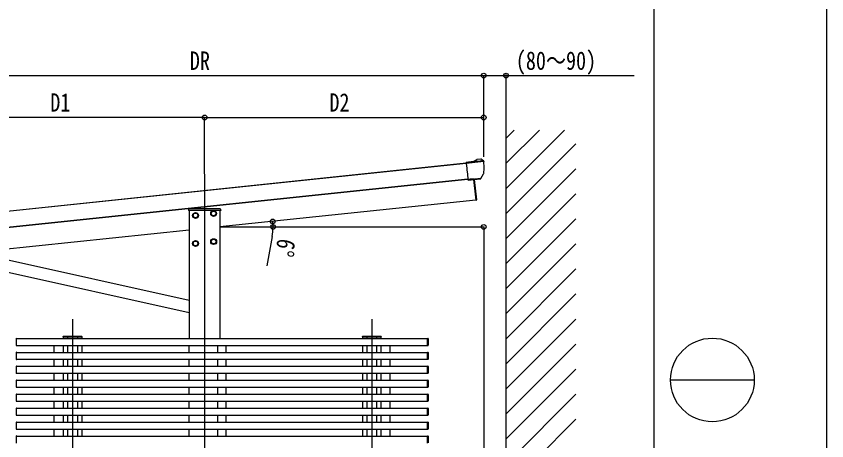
# Model space of a CAD drawing. Units: millimetres, scale not verified. Extents: x -8410 to 8410, y -5940 to 5940.
# Drawn here: x 5506 to 8410, y -1518 to 4 of the extents above; entities that cross this region are included whole.
import ezdxf
from ezdxf.enums import TextEntityAlignment as Align

# ---------------------------------------------------------------- set-up
doc = ezdxf.new("R2010")
doc.units = ezdxf.units.MM
doc.header["$LTSCALE"] = 30
for name, color, linetype in [('0-2_YKK_12', 2, 'Continuous'), ('0-3_YKK_13', 4, 'Continuous'), ('0-4_YKK_A1', 4, 'Continuous'), ('0-5_YKK_D', 6, 'Continuous'), ('0-6_YKK_ZWAK', 7, 'Continuous')]:
    doc.layers.add(name, color=color, linetype=linetype)
doc.styles.add('ＭＳ ゴシック', font='')
doc.styles.get('ＭＳ ゴシック').set_extended_font_data('MS Gothic')

msp = doc.modelspace()

# ---------------------------------------------------------------- linework, layer by layer
at = {"layer": '0-2_YKK_12'}
for p, q in [((6180.99, -562.34), (6180.99, -3527.58)), ((5707.61, -1082.1), (5707.61, -4103.18)), ((6779.61, -1082.1), (6779.61, -4096.22))]:
    msp.add_line(p, q, dxfattribs=at)
at = {"layer": '0-3_YKK_13'}
for p, q in [((7144.52, -517.06), (7118, -519.85)), ((7118.05, -520.37), (7118, -519.85)), ((7180.05, -513.86), (7118.05, -520.37)), ((7181.07, -517.24), (7118.42, -523.82)), ((7179.97, -513.78), (7144.57, -517.5)), ((7170.83, -508.26), (7157.35, -509.68)), ((7174.5, -509.35), (7179.81, -513.64)), ((7181.07, -517.24), (7181.02, -516.77)), ((7118.37, -523.35), (7118.42, -523.82)), ((7118.42, -523.82), (7120.16, -540.37)), ((7120.16, -540.37), (7120.4, -542.71)), ((7120.4, -542.71), (7120.75, -546.06)), ((7120.75, -546.06), (7122.5, -562.7)), ((7122.5, -562.7), (7122.5, -562.71)), ((7122.5, -562.71), (7122.97, -567.18)), ((7122.97, -567.18), (7124.64, -583)), ((7170.77, -578.15), (7124.64, -583)), ((7168.33, -579.91), (7124.79, -584.49)), ((7170.64, -578.38), (7170.77, -578.15)), ((7170.77, -578.15), (7180.19, -561.17)), ((7180.19, -561.17), (7180.76, -560.13)), ((7181.36, -556.52), (7181.36, -556.51)), ((7124.64, -583), (7124.79, -584.49)), ((7144.58, -581.55), (7152.2, -654.01)), ((6122.97, -688.69), (6122.74, -692.31)), ((6124.22, -692.31), (6122.74, -692.31)), ((6124.74, -692.31), (6124.22, -692.31)), ((6237.24, -692.31), (6124.74, -692.31)), ((6236.53, -686.81), (6124.96, -686.81)), ((6203.5, -703.42), (6208.41, -694.92)), ((6208.41, -694.92), (6218.22, -694.92)), ((6218.22, -694.92), (6223.13, -703.42)), ((6237.27, -692.31), (6236.74, -692.31)), ((6238.74, -692.31), (6237.27, -692.31)), ((6238.52, -688.69), (6238.74, -692.31)), ((6138.86, -710.21), (6143.77, -701.71)), ((6143.77, -701.71), (6153.58, -701.71)), ((6153.58, -701.71), (6158.49, -710.21)), ((6138.87, -810.76), (6143.78, -802.26)), ((6143.78, -802.26), (6153.59, -802.26)), ((6153.59, -802.26), (6158.5, -810.76)), ((6203.51, -803.97), (6208.42, -795.47)), ((6208.42, -795.47), (6218.23, -795.47)), ((6218.23, -795.47), (6223.14, -803.97)), ((5257.38, -865.13), (6125.99, -1057.96)), ((6125.99, -1014.93), (5355.39, -843.86)), ((5675.2, -1143.32), (5675.7, -1143.32)), ((5675.61, -1145.82), (5739.61, -1145.82)), ((5675.7, -1143.32), (5739.52, -1143.32)), ((5739.52, -1143.32), (5740.02, -1143.32)), ((5741.11, -1145.82), (5739.61, -1145.82)), ((5741.01, -1144.25), (5741.11, -1145.82)), ((6747.2, -1143.32), (6747.7, -1143.32)), ((6747.61, -1145.82), (6811.61, -1145.82)), ((6747.7, -1143.32), (6811.52, -1143.32)), ((6811.52, -1143.32), (6812.02, -1143.32)), ((6813.11, -1145.82), (6811.61, -1145.82)), ((6813.01, -1144.25), (6813.11, -1145.82))]:
    msp.add_line(p, q, dxfattribs=at)
for points in [[(7180.91, -515.66), (7181.02, -516.77), (7118.37, -523.35), (7118.05, -520.37)], [(7144.57, -517.5), (7144.52, -517.06), (7156.12, -510.09)], [(7147.07, -581.29), (7154.67, -653.65), (7154.72, -654.15)], [(7153.89, -655.24), (7152.35, -655.5), (7152.2, -654.01)], [(6138.86, -710.21), (6143.77, -718.71), (6153.58, -718.71), (6158.49, -710.21)], [(6203.5, -703.42), (6208.41, -711.92), (6218.22, -711.92), (6223.13, -703.42)], [(6138.87, -810.76), (6143.78, -819.26), (6153.59, -819.26), (6158.5, -810.76)], [(6203.51, -803.97), (6208.42, -812.47), (6218.23, -812.47), (6223.14, -803.97)], [(5675.61, -1145.82), (5674.11, -1145.82), (5674.21, -1144.25)], [(6747.61, -1145.82), (6746.11, -1145.82), (6746.21, -1144.25)]]:
    msp.add_lwpolyline(points, dxfattribs=at)
for centre, radius in [((6213.32, -703.42), 10.5), ((6213.32, -703.42), 9.2), ((6213.32, -703.42), 8.5), ((6148.67, -710.21), 10.5), ((6148.67, -710.21), 9.2), ((6148.67, -710.21), 8.5), ((6148.68, -810.76), 10.5), ((6148.68, -810.76), 9.2), ((6148.68, -810.76), 8.5), ((6213.33, -803.97), 10.5), ((6213.33, -803.97), 9.2), ((6213.33, -803.97), 8.5)]:
    msp.add_circle(centre, radius, dxfattribs=at)
for centre, radius, start, end in [((7157.67, -512.66), 3, 96, 121), ((7171.36, -513.23), 5, 51, 96), ((7177.92, -515.97), 3, 47.00829, 51), ((7177.92, -515.97), 3, 44.91872, 47.00829), ((7177.92, -515.98), 3, 6.00886, 44.90986), ((6980.18, -538.35), 202, 1.27412, 6), ((6980.18, -538.35), 202, 354.84216, 359.64598), ((6980.18, -538.35), 202, 0.60468, 1.27412), ((6980.18, -538.35), 202, 359.64598, 0.60468), ((7168.02, -576.93), 3, 276, 331), ((7178.14, -558.67), 3, 331, 354.13916), ((6980.18, -538.35), 202, 354.13916, 354.83996), ((7153.73, -654.25), 1, 279.5, 6), ((6124.96, -688.81), 2, 90, 176.5), ((6236.53, -688.81), 2, 3.5, 90), ((5675.2, -1144.32), 1, 90, 176.5), ((5740.02, -1144.32), 1, 3.5, 90), ((6747.2, -1144.32), 1, 90, 176.5), ((6812.02, -1144.32), 1, 3.5, 90)]:
    msp.add_arc(centre, radius, start, end, dxfattribs=at)
at = {"layer": '0-4_YKK_A1'}
for p, q in [((7260.99, -3349.68), (7260.99, -205.17)), ((7260.99, -433.5), (7290.47, -404.02)), ((7260.99, -523.3), (7380.28, -404.02)), ((7260.99, -613.1), (7470.08, -404.02)), ((7260.99, -702.9), (7510.99, -452.9)), ((5241.8, -719.48), (7118.25, -522.26)), ((5243.75, -718.85), (7118.21, -521.84)), ((5243.75, -718.85), (7118.21, -521.84)), ((5243.79, -719.27), (7118.25, -522.26)), ((7260.99, -792.71), (7510.99, -542.71)), ((7124.27, -579.52), (5249.81, -776.53)), ((7144.37, -579.42), (5250.02, -778.52)), ((7124.48, -581.51), (5250.02, -778.52)), ((7144.58, -581.55), (7152.3, -655)), ((7260.99, -882.51), (7510.99, -632.51)), ((7152.3, -655), (6235.99, -751.31)), ((6125.99, -692.31), (6125.99, -1151.31)), ((6235.99, -692.31), (6235.99, -1151.31)), ((7260.99, -972.31), (7510.99, -722.31)), ((6125.99, -762.87), (5257.96, -854.1)), ((7260.99, -1062.11), (7510.99, -812.11)), ((7260.99, -1151.92), (7510.99, -901.92)), ((7260.99, -1241.72), (7510.99, -991.72)), ((7260.99, -1331.52), (7510.99, -1081.52)), ((5507.61, -1150.89), (6979.61, -1150.89)), ((5507.61, -1176.19), (5507.61, -1151.89)), ((5674.61, -1145.89), (5674.61, -1150.89)), ((5690.11, -1145.82), (5690.11, -1150.82)), ((5725.11, -1145.82), (5725.11, -1150.82)), ((5740.61, -1145.89), (5740.61, -1150.89)), ((6746.61, -1145.82), (6746.61, -1150.82)), ((6762.11, -1145.82), (6762.11, -1150.82)), ((6797.11, -1145.82), (6797.11, -1150.82)), ((6812.61, -1145.82), (6812.61, -1150.82)), ((6979.61, -1176.19), (6979.61, -1151.89)), ((6982.11, -1151.69), (6982.11, -1151.99)), ((6982.11, -1151.99), (6982.11, -1175.1)), ((5506.05, -1176.1), (5507.61, -1176.19)), ((5507.61, -1176.19), (5507.61, -1174.9)), ((5507.61, -1175.89), (6979.61, -1175.89)), ((5642.03, -1200.9), (5642.03, -1175.9)), ((5674.61, -1175.89), (5674.61, -1200.89)), ((5690.11, -1175.89), (5690.11, -1200.89)), ((5725.11, -1175.89), (5725.11, -1200.89)), ((5740.61, -1175.89), (5740.61, -1200.89)), ((6125.99, -1200.89), (6125.99, -1175.89)), ((6228.61, -1200.89), (6228.61, -1175.89)), ((6258.61, -1200.89), (6258.61, -1175.89)), ((6746.61, -1175.89), (6746.61, -1200.89)), ((6762.11, -1175.89), (6762.11, -1200.89)), ((6797.11, -1175.89), (6797.11, -1200.89)), ((6812.61, -1175.89), (6812.61, -1200.89)), ((6845.19, -1200.89), (6845.19, -1175.89)), ((6979.61, -1176.19), (6979.61, -1174.9)), ((6981.17, -1176.1), (6979.61, -1176.19)), ((6982.11, -1174.8), (6982.11, -1175.1)), ((7260.99, -1421.32), (7510.99, -1171.32)), ((5507.61, -1200.89), (6979.61, -1200.89)), ((5507.61, -1226.19), (5507.61, -1201.89)), ((6979.61, -1226.19), (6979.61, -1201.89)), ((6982.11, -1201.69), (6982.11, -1201.99)), ((6982.11, -1201.99), (6982.11, -1225.1)), ((5506.05, -1226.1), (5507.61, -1226.19)), ((5507.61, -1226.19), (5507.61, -1224.9)), ((5507.61, -1225.89), (6979.61, -1225.89)), ((5642.03, -1250.9), (5642.03, -1225.9)), ((5674.61, -1225.89), (5674.61, -1250.89)), ((5690.11, -1225.89), (5690.11, -1250.89)), ((5725.11, -1225.89), (5725.11, -1250.89)), ((5740.61, -1225.89), (5740.61, -1250.89)), ((6125.99, -1250.89), (6125.99, -1225.89)), ((6228.61, -1250.89), (6228.61, -1225.89)), ((6258.61, -1250.89), (6258.61, -1225.89)), ((6746.61, -1225.89), (6746.61, -1250.89)), ((6762.11, -1225.89), (6762.11, -1250.89)), ((6797.11, -1225.89), (6797.11, -1250.89)), ((6812.61, -1225.89), (6812.61, -1250.89)), ((6845.19, -1250.89), (6845.19, -1225.89)), ((6979.61, -1226.19), (6979.61, -1224.9)), ((6981.17, -1226.1), (6979.61, -1226.19)), ((6982.11, -1224.8), (6982.11, -1225.1)), ((5506.05, -1276.1), (5507.61, -1276.19)), ((5507.61, -1250.89), (6979.61, -1250.89)), ((5507.61, -1276.19), (5507.61, -1251.89)), ((5507.61, -1276.19), (5507.61, -1274.9)), ((5507.61, -1275.89), (6979.61, -1275.89)), ((5642.03, -1300.9), (5642.03, -1275.9)), ((5674.61, -1275.89), (5674.61, -1300.89)), ((5690.11, -1275.89), (5690.11, -1300.89)), ((5725.11, -1275.89), (5725.11, -1300.89)), ((5740.61, -1275.89), (5740.61, -1300.89)), ((6125.99, -1300.89), (6125.99, -1275.89)), ((6228.61, -1300.89), (6228.61, -1275.89)), ((6258.61, -1300.89), (6258.61, -1275.89)), ((6746.61, -1275.89), (6746.61, -1300.89)), ((6762.11, -1275.89), (6762.11, -1300.89)), ((6797.11, -1275.89), (6797.11, -1300.89)), ((6812.61, -1275.89), (6812.61, -1300.89)), ((6845.19, -1300.89), (6845.19, -1275.89)), ((6979.61, -1276.19), (6979.61, -1251.89)), ((6979.61, -1276.19), (6979.61, -1274.9)), ((6981.17, -1276.1), (6979.61, -1276.19)), ((6982.11, -1251.69), (6982.11, -1251.99)), ((6982.11, -1251.99), (6982.11, -1275.1)), ((6982.11, -1274.8), (6982.11, -1275.1)), ((7260.99, -1511.13), (7510.99, -1261.13)), ((5507.61, -1300.89), (6979.61, -1300.89)), ((5507.61, -1326.19), (5507.61, -1301.89)), ((6979.61, -1326.19), (6979.61, -1301.89)), ((6982.11, -1301.69), (6982.11, -1301.99)), ((6982.11, -1301.99), (6982.11, -1325.1)), ((5506.05, -1326.1), (5507.61, -1326.19)), ((5507.61, -1326.19), (5507.61, -1324.9)), ((5507.61, -1325.89), (6979.61, -1325.89)), ((5642.03, -1350.9), (5642.03, -1325.9)), ((5674.61, -1325.89), (5674.61, -1350.89)), ((5690.11, -1325.89), (5690.11, -1350.89)), ((5725.11, -1325.89), (5725.11, -1350.89)), ((5740.61, -1325.89), (5740.61, -1350.89)), ((6125.99, -1350.89), (6125.99, -1325.89)), ((6228.61, -1350.89), (6228.61, -1325.89)), ((6258.61, -1350.89), (6258.61, -1325.89)), ((6746.61, -1325.89), (6746.61, -1350.89)), ((6762.11, -1325.89), (6762.11, -1350.89)), ((6797.11, -1325.89), (6797.11, -1350.89)), ((6812.61, -1325.89), (6812.61, -1350.89)), ((6845.19, -1350.89), (6845.19, -1325.89)), ((6979.61, -1326.19), (6979.61, -1324.9)), ((6981.17, -1326.1), (6979.61, -1326.19)), ((6982.11, -1324.8), (6982.11, -1325.1)), ((5507.61, -1350.89), (6979.61, -1350.89)), ((5507.61, -1376.19), (5507.61, -1351.89)), ((6979.61, -1376.19), (6979.61, -1351.89)), ((6982.11, -1351.69), (6982.11, -1351.99)), ((6982.11, -1351.99), (6982.11, -1375.1)), ((7260.99, -1600.93), (7510.99, -1350.93)), ((5506.05, -1376.1), (5507.61, -1376.19)), ((5507.61, -1376.19), (5507.61, -1374.9)), ((5507.61, -1375.89), (6979.61, -1375.89)), ((5642.03, -1400.9), (5642.03, -1375.9)), ((5674.61, -1375.89), (5674.61, -1400.89)), ((5690.11, -1375.89), (5690.11, -1400.89)), ((5725.11, -1375.89), (5725.11, -1400.89)), ((5740.61, -1375.89), (5740.61, -1400.89)), ((6125.99, -1400.89), (6125.99, -1375.89)), ((6228.61, -1400.89), (6228.61, -1375.89)), ((6258.61, -1400.89), (6258.61, -1375.89)), ((6746.61, -1375.89), (6746.61, -1400.89)), ((6762.11, -1375.89), (6762.11, -1400.89)), ((6797.11, -1375.89), (6797.11, -1400.89)), ((6812.61, -1375.89), (6812.61, -1400.89)), ((6845.19, -1400.89), (6845.19, -1375.89)), ((6979.61, -1376.19), (6979.61, -1374.9)), ((6981.17, -1376.1), (6979.61, -1376.19)), ((6982.11, -1374.8), (6982.11, -1375.1)), ((5507.61, -1400.89), (6979.61, -1400.89)), ((5507.61, -1426.19), (5507.61, -1401.89)), ((6979.61, -1426.19), (6979.61, -1401.89)), ((6982.11, -1401.69), (6982.11, -1401.99)), ((6982.11, -1401.99), (6982.11, -1425.1)), ((5506.05, -1426.1), (5507.61, -1426.19)), ((5507.61, -1426.19), (5507.61, -1424.9)), ((5507.61, -1425.89), (6979.61, -1425.89)), ((5507.61, -1450.89), (6979.61, -1450.89)), ((5507.61, -1476.19), (5507.61, -1451.89)), ((5642.03, -1450.9), (5642.03, -1425.9)), ((5674.61, -1425.89), (5674.61, -1450.89)), ((5690.11, -1425.89), (5690.11, -1450.89)), ((5725.11, -1425.89), (5725.11, -1450.89)), ((5740.61, -1425.89), (5740.61, -1450.89)), ((6125.99, -1450.89), (6125.99, -1425.89)), ((6228.61, -1450.89), (6228.61, -1425.89)), ((6258.61, -1450.89), (6258.61, -1425.89)), ((6746.61, -1425.89), (6746.61, -1450.89)), ((6762.11, -1425.89), (6762.11, -1450.89)), ((6797.11, -1425.89), (6797.11, -1450.89)), ((6812.61, -1425.89), (6812.61, -1450.89)), ((6845.19, -1450.89), (6845.19, -1425.89)), ((6979.61, -1426.19), (6979.61, -1424.9)), ((6981.17, -1426.1), (6979.61, -1426.19)), ((6979.61, -1476.19), (6979.61, -1451.89)), ((6982.11, -1424.8), (6982.11, -1425.1)), ((6982.11, -1451.69), (6982.11, -1451.99)), ((7260.99, -1690.73), (7510.99, -1440.73)), ((5506.05, -1476.1), (5507.61, -1476.19)), ((5507.61, -1476.19), (5507.61, -1474.9)), ((5507.61, -1475.89), (6979.61, -1475.89)), ((5642.03, -1500.9), (5642.03, -1475.9)), ((5674.61, -1475.89), (5674.61, -1500.89)), ((5690.11, -1475.89), (5690.11, -1500.89)), ((5725.11, -1475.89), (5725.11, -1500.89)), ((5740.61, -1475.89), (5740.61, -1500.89)), ((6125.99, -1500.89), (6125.99, -1475.89)), ((6228.61, -1500.89), (6228.61, -1475.89)), ((6258.61, -1500.89), (6258.61, -1475.89)), ((6746.61, -1475.89), (6746.61, -1500.89)), ((6762.11, -1475.89), (6762.11, -1500.89)), ((6797.11, -1475.89), (6797.11, -1500.89)), ((6812.61, -1475.89), (6812.61, -1500.89)), ((6845.19, -1500.89), (6845.19, -1475.89)), ((6979.61, -1476.19), (6979.61, -1474.9)), ((6981.17, -1476.1), (6979.61, -1476.19)), ((6982.11, -1451.99), (6982.11, -1475.1)), ((6982.11, -1474.8), (6982.11, -1475.1)), ((5507.61, -1500.89), (6979.61, -1500.89)), ((5507.61, -1526.19), (5507.61, -1501.89)), ((6979.61, -1526.19), (6979.61, -1501.89)), ((6982.11, -1501.69), (6982.11, -1501.99)), ((6982.11, -1501.99), (6982.11, -1525.1))]:
    msp.add_line(p, q, dxfattribs=at)
for points in [[(5507.61, -1151.89), (5507.61, -1150.59), (5506.05, -1150.69)], [(6979.61, -1151.89), (6979.61, -1150.59), (6981.17, -1150.69)], [(5507.61, -1201.89), (5507.61, -1200.59), (5506.05, -1200.69)], [(6979.61, -1201.89), (6979.61, -1200.59), (6981.17, -1200.69)], [(5507.61, -1251.89), (5507.61, -1250.59), (5506.05, -1250.69)], [(6979.61, -1251.89), (6979.61, -1250.59), (6981.17, -1250.69)], [(5507.61, -1301.89), (5507.61, -1300.59), (5506.05, -1300.69)], [(6979.61, -1301.89), (6979.61, -1300.59), (6981.17, -1300.69)], [(5507.61, -1351.89), (5507.61, -1350.59), (5506.05, -1350.69)], [(6979.61, -1351.89), (6979.61, -1350.59), (6981.17, -1350.69)], [(5507.61, -1401.89), (5507.61, -1400.59), (5506.05, -1400.69)], [(6979.61, -1401.89), (6979.61, -1400.59), (6981.17, -1400.69)], [(5507.61, -1451.89), (5507.61, -1450.59), (5506.05, -1450.69)], [(6979.61, -1451.89), (6979.61, -1450.59), (6981.17, -1450.69)], [(5507.61, -1501.89), (5507.61, -1500.59), (5506.05, -1500.69)], [(6979.61, -1501.89), (6979.61, -1500.59), (6981.17, -1500.69)]]:
    msp.add_lwpolyline(points, dxfattribs=at)
for centre, start, end in [((6981.11, -1151.69), 0, 86.5), ((6981.11, -1175.1), 273.5, 0), ((6981.11, -1201.69), 0, 86.5), ((6981.11, -1225.1), 273.5, 0), ((6981.11, -1251.69), 0, 86.5), ((6981.11, -1275.1), 273.5, 0), ((6981.11, -1301.69), 0, 86.5), ((6981.11, -1325.1), 273.5, 0), ((6981.11, -1351.69), 0, 86.5), ((6981.11, -1375.1), 273.5, 0), ((6981.11, -1401.69), 0, 86.5), ((6981.11, -1425.1), 273.5, 0), ((6981.11, -1451.69), 0, 86.5), ((6981.11, -1475.1), 273.5, 0), ((6981.11, -1501.69), 0, 86.5)]:
    msp.add_arc(centre, 1, start, end, dxfattribs=at)
at = {"layer": '0-5_YKK_D'}
for p, q in [((5180.99, -209.01), (7180.99, -209.01)), ((7180.99, -498.42), (7180.99, -208.01)), ((7180.99, -499.53), (7180.99, -208.01)), ((7260.99, -434.61), (7260.99, -208.01)), ((6180.99, -359.01), (5180.99, -359.01)), ((6180.99, -561.34), (6180.99, -358.01)), ((6180.99, -560.34), (6180.99, -358.01)), ((6180.99, -359.01), (7180.99, -359.01)), ((7180.99, -498.42), (7180.99, -358.01)), ((6236.99, -751.31), (7181.99, -751.31)), ((6268.07, -751.31), (6427.1, -751.31)), ((7180.99, -751.31), (7180.99, -3351.31)), ((6423.06, -785.17), (6403.87, -891.18))]:
    msp.add_line(p, q, dxfattribs=at)
msp.add_lwpolyline([(7180.99, -209.01), (7260.99, -209.01), (7719.53, -209.01)], dxfattribs=at)
for centre in [(7180.99, -209.01), (7180.99, -209.01), (7260.99, -209.01), (6180.99, -359.01), (6180.99, -359.01), (7180.99, -359.01), (6425.06, -731.44), (6426.1, -751.31), (7180.99, -751.31)]:
    msp.add_circle(centre, 8.5, dxfattribs=at)
for start, end in [(349.73914, 360), (360, 6)]:
    msp.add_arc((6235.99, -751.31), 190.11, start, end, dxfattribs=at)
at = {"layer": '0-6_YKK_ZWAK'}
for p, q in [((7790.04, 5550), (7790.04, -5050)), ((7850.04, -1300), (8150.04, -1300))]:
    msp.add_line(p, q, dxfattribs=at)
msp.add_lwpolyline([(-8410, -5940), (8410, -5940), (8410, 5940), (-8410, 5940)], close=True, dxfattribs=at)
msp.add_circle((8000.04, -1300), 150, dxfattribs=at)

# ---------------------------------------------------------------- texts
at = {"layer": '0-5_YKK_D', "style": 'ＭＳ ゴシック', "width": 0.8}
for s, p in [('(80～90)', (7296.06, -207.94)), ('DR', (6128.19, -208.21)), ('D1', (5628.19, -357.94)), ('D2', (6628.19, -357.94))]:
    msp.add_text(s, height=65.98, dxfattribs=at).set_placement(p, align=Align.BOTTOM_LEFT)
msp.add_text('6°', height=65.98, rotation=259.739, dxfattribs=at).set_placement((6423.92, -786.41), align=Align.BOTTOM_LEFT)

doc.saveas('drawing.dxf')
